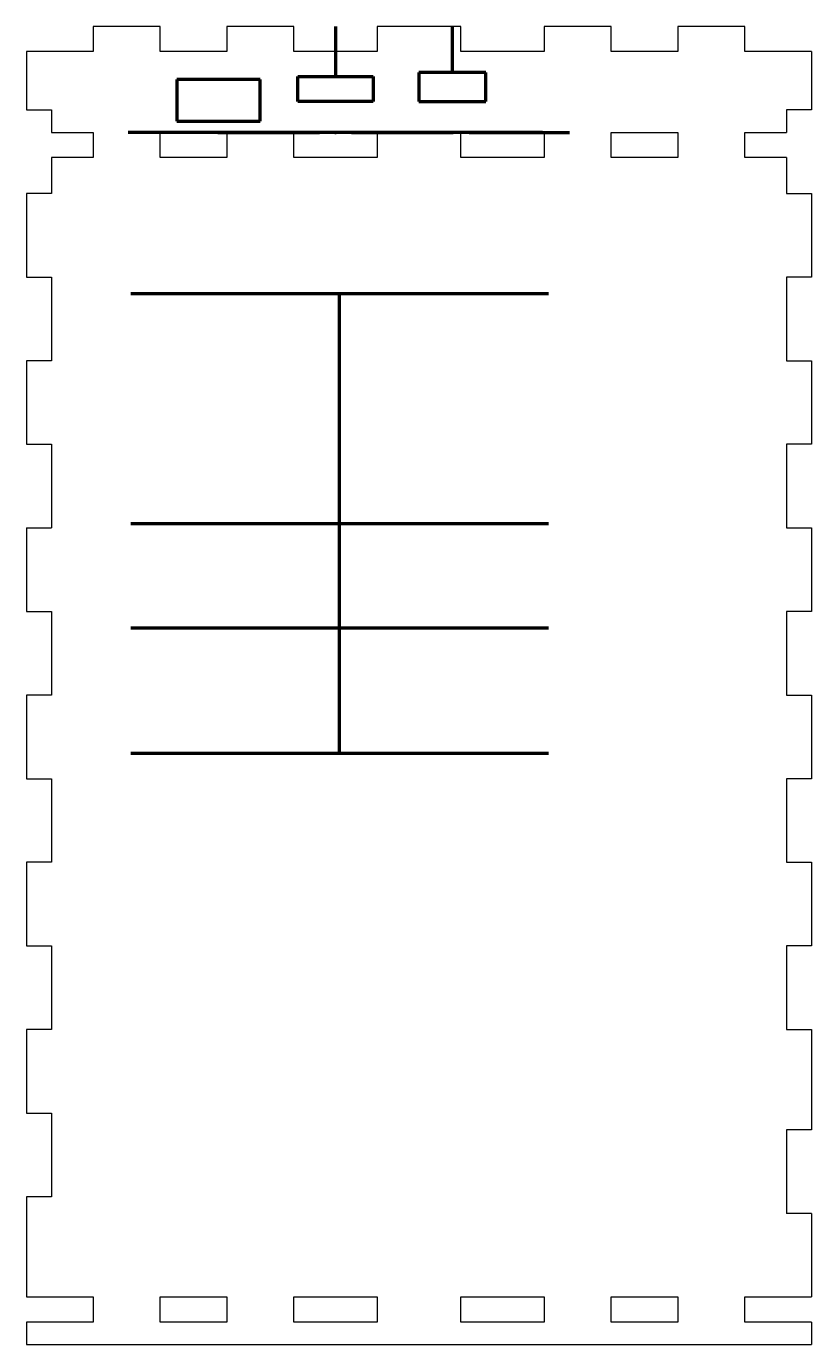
# Model space of a CAD drawing. Header units: millimetres. Extents: x -37 to 57, y -137 to 21.
import ezdxf

# ---------------------------------------------------------------- set-up
doc = ezdxf.new("R2010")
doc.units = ezdxf.units.MM
doc.layers.get('0').update_dxf_attribs({"color": 253, "lineweight": 70})

msp = doc.modelspace()

# ---------------------------------------------------------------- linework, layer by layer
at = {"color": 98, "lineweight": -3}
for p, q in [((-29, 20.7), (-29, 17.7)), ((-21, 20.7), (-29, 20.7)), ((-21, 17.7), (-21, 20.7)), ((-13, 20.7), (-13, 17.7)), ((-5, 20.7), (-13, 20.7)), ((-5, 17.7), (-5, 20.7)), ((5, 20.7), (5, 17.7)), ((15, 20.7), (5, 20.7)), ((15, 17.7), (15, 20.7)), ((25, 20.7), (25, 17.7)), ((33, 20.7), (25, 20.7)), ((33, 17.7), (33, 20.7)), ((41, 20.7), (41, 17.7)), ((49, 20.7), (41, 20.7)), ((49, 17.7), (49, 20.7)), ((-37, 17.7), (-37, 10.7)), ((-29, 17.7), (-37, 17.7)), ((-13, 17.7), (-21, 17.7)), ((5, 17.7), (-5, 17.7)), ((25, 17.7), (15, 17.7)), ((41, 17.7), (33, 17.7)), ((57, 17.7), (49, 17.7)), ((57, 17.7), (57, 10.7)), ((-37, 10.7), (-34, 10.7)), ((-34, 10.7), (-34, 8)), ((54, 10.7), (54, 8)), ((57, 10.7), (54, 10.7)), ((-34, 8), (-29, 8)), ((-29, 8), (-29, 5)), ((-21, 8), (-13, 8)), ((-21, 5), (-21, 8)), ((-13, 8), (-13, 5)), ((-5, 8), (5, 8)), ((-5, 5), (-5, 8)), ((5, 8), (5, 5)), ((15, 8), (25, 8)), ((15, 5), (15, 8)), ((25, 8), (25, 5)), ((33, 8), (41, 8)), ((33, 5), (33, 8)), ((41, 8), (41, 5)), ((49, 5), (49, 8)), ((49, 8), (54, 8)), ((-29, 5), (-34, 5)), ((-34, 5), (-34, 0.7)), ((-13, 5), (-21, 5)), ((5, 5), (-5, 5)), ((25, 5), (15, 5)), ((41, 5), (33, 5)), ((54, 5), (49, 5)), ((54, 5), (54, 0.7)), ((-34, 0.7), (-37, 0.7)), ((-37, 0.7), (-37, -9.3)), ((54, 0.7), (57, 0.7)), ((57, 0.7), (57, -9.3)), ((-37, -9.3), (-34, -9.3)), ((-34, -9.3), (-34, -19.3)), ((54, -9.3), (54, -19.3)), ((57, -9.3), (54, -9.3)), ((-34, -19.3), (-37, -19.3)), ((-37, -19.3), (-37, -29.3)), ((54, -19.3), (57, -19.3)), ((57, -19.3), (57, -29.3)), ((-37, -29.3), (-34, -29.3)), ((-34, -29.3), (-34, -39.3)), ((54, -29.3), (54, -39.3)), ((57, -29.3), (54, -29.3)), ((-37, -39.3), (-34, -39.3)), ((-37, -39.3), (-37, -49.3)), ((54, -39.3), (57, -39.3)), ((57, -39.3), (57, -49.3)), ((-37, -49.3), (-34, -49.3)), ((-34, -49.3), (-34, -59.3)), ((54, -49.3), (54, -59.3)), ((57, -49.3), (54, -49.3)), ((-34, -59.3), (-37, -59.3)), ((-37, -59.3), (-37, -69.3)), ((54, -59.3), (57, -59.3)), ((57, -59.3), (57, -69.3)), ((-37, -69.3), (-34, -69.3)), ((-34, -69.3), (-34, -79.3)), ((54, -69.3), (54, -79.3)), ((57, -69.3), (54, -69.3)), ((-34, -79.3), (-37, -79.3)), ((-37, -79.3), (-37, -89.3)), ((54, -79.3), (57, -79.3)), ((57, -79.3), (57, -89.3)), ((-37, -89.3), (-34, -89.3)), ((-34, -89.3), (-34, -99.3)), ((54, -89.3), (54, -99.3)), ((57, -89.3), (54, -89.3)), ((-34, -99.3), (-37, -99.3)), ((-37, -99.3), (-37, -109.3)), ((54, -99.3), (57, -99.3)), ((57, -99.3), (57, -111.3)), ((-37, -109.3), (-34, -109.3)), ((-34, -109.3), (-34, -119.3)), ((54, -111.3), (54, -121.3)), ((57, -111.3), (54, -111.3)), ((-37, -119.3), (-37, -131.3)), ((-34, -119.3), (-37, -119.3)), ((57, -121.3), (54, -121.3)), ((57, -121.3), (57, -131.3)), ((-37, -131.3), (-29, -131.3)), ((-29, -131.3), (-29, -134.3)), ((-21, -134.3), (-21, -131.3)), ((-21, -131.3), (-13, -131.3)), ((-13, -131.3), (-13, -134.3)), ((-5, -134.3), (-5, -131.3)), ((-5, -131.3), (5, -131.3)), ((5, -131.3), (5, -134.3)), ((15, -134.3), (15, -131.3)), ((15, -131.3), (25, -131.3)), ((25, -131.3), (25, -134.3)), ((33, -134.3), (33, -131.3)), ((33, -131.3), (41, -131.3)), ((41, -131.3), (41, -134.3)), ((49, -134.3), (49, -131.3)), ((49, -131.3), (57, -131.3)), ((-37, -134.3), (-37, -137)), ((-29, -134.3), (-37, -134.3)), ((-13, -134.3), (-21, -134.3)), ((5, -134.3), (-5, -134.3)), ((25, -134.3), (15, -134.3)), ((41, -134.3), (33, -134.3)), ((57, -134.3), (49, -134.3)), ((57, -134.3), (57, -137)), ((-37, -137), (57, -137))]:
    msp.add_line(p, q, dxfattribs=at)
for p, q in [((0, 20.7), (0, 14.7)), ((14, 15.2), (14, 20.7)), ((-19, 14.35), (-19, 9.35)), ((-9, 14.35), (-19, 14.35)), ((-9, 9.35), (-9, 14.35)), ((-4.5, 11.7), (-4.5, 14.7)), ((-4.5, 14.7), (4.5, 14.7)), ((4.5, 14.7), (4.5, 11.7)), ((10, 15.2), (10, 11.7)), ((18, 15.2), (10, 15.2)), ((18, 11.7), (18, 15.2)), ((4.5, 11.7), (-4.5, 11.7)), ((10, 11.7), (18, 11.7)), ((24.8, 8), (-24.8, 8)), ((-19, 9.35), (-9, 9.35)), ((-14.09, 8), (-1.91, 8)), ((-10.54, 8), (-5.46, 8)), ((1.91, 8), (14.09, 8)), ((5.46, 8), (10.54, 8)), ((16, 8), (28, 8)), ((16, 8), (28, 8)), ((25.5, -11.3), (-24.5, -11.3)), ((0.5, -66.3), (0.5, -11.3)), ((25.5, -38.8), (-24.5, -38.8)), ((25.5, -51.3), (-24.5, -51.3)), ((25.5, -66.3), (-24.5, -66.3))]:
    msp.add_line(p, q)
for p in [(-8, 8), (0, 8), (8, 8), (18, 8), (18, 8), (18, 8), (18, 8)]:
    msp.add_point(p)

doc.saveas('drawing.dxf')
